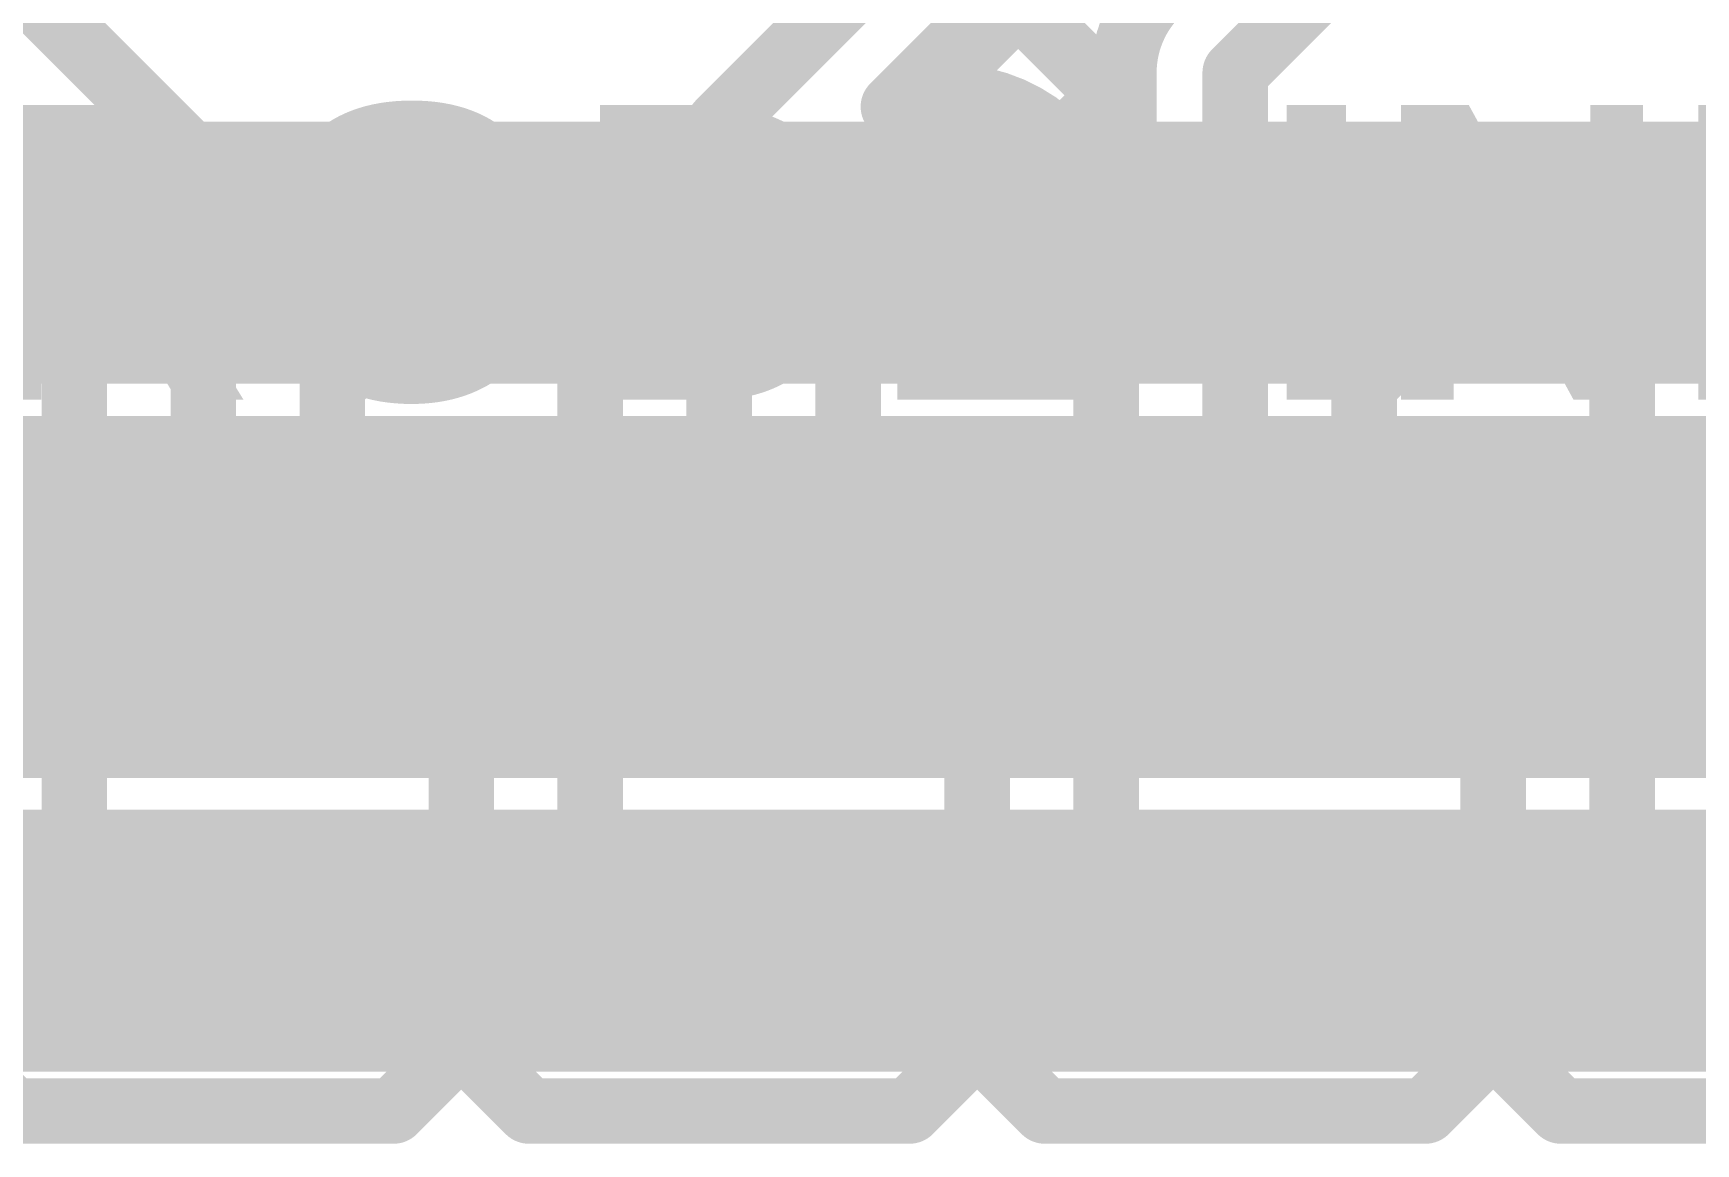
# Model space of a CAD drawing. Header units: inches. Extents: x -0.14 to 1.19, y -0.12 to 0.99.
# Drawn here: x 0.461 to 0.7148, y 0.111 to 0.2805 of the extents above; entities that cross this region are included whole.
import ezdxf

# ---------------------------------------------------------------- set-up
doc = ezdxf.new("R2010")
doc.units = ezdxf.units.IN
doc.header["$MEASUREMENT"] = 0
for name, color, linetype in [('Bottom Layer', 5, 'Continuous'), ('Top Layer', 1, 'Continuous'), ('Top Overlay', 2, 'Continuous'), ('Top Paste', 8, 'Continuous'), ('Top Solder', 216, 'Continuous'), ('Via Holes', 16, 'Continuous')]:
    doc.layers.add(name, color=color, linetype=linetype)
doc.styles.add('Arial_Bold', font='', dxfattribs={"height": 0.2})
doc.styles.get('Arial_Bold').set_extended_font_data('Arial', bold=True)

# ---------------------------------------------------------------- blocks, each defined once
blk = doc.blocks.new('AFC07_S32FCA_00__18')
at = {"layer": 'Top Layer'}
for points in [[(-0.0944881, 0.06633865), (-0.0826771, 0.06633865), (-0.0826771, 0.01909455), (-0.0944881, 0.01909455)], [(-0.074803, 0.06633865), (-0.062992, 0.06633865), (-0.062992, 0.01909455), (-0.074803, 0.01909455)], [(-0.055118, 0.06633865), (-0.043307, 0.06633865), (-0.043307, 0.01909455), (-0.055118, 0.01909455)], [(-0.0354329, 0.06633865), (-0.0236219, 0.06633865), (-0.0236219, 0.01909455), (-0.0354329, 0.01909455)], [(-0.0157479, 0.06633865), (-0.0039369, 0.06633865), (-0.0039369, 0.01909455), (-0.0157479, 0.01909455)], [(0.0039371, 0.06633865), (0.0157481, 0.06633865), (0.0157481, 0.01909455), (0.0039371, 0.01909455)], [(0.0236222, 0.06633865), (0.0354332, 0.06633865), (0.0354332, 0.01909455), (0.0236222, 0.01909455)], [(0.0433072, 0.06633865), (0.0551182, 0.06633865), (0.0551182, 0.01909455), (0.0433072, 0.01909455)], [(0.0629923, 0.06633865), (0.0748033, 0.06633865), (0.0748033, 0.01909455), (0.0629923, 0.01909455)], [(0.0826773, 0.06633865), (0.0944883, 0.06633865), (0.0944883, 0.01909455), (0.0826773, 0.01909455)], [(0.1023623, 0.06633865), (0.1141733, 0.06633865), (0.1141733, 0.01909455), (0.1023623, 0.01909455)], [(0.1220473, 0.06633865), (0.1338583, 0.06633865), (0.1338583, 0.01909455), (0.1220473, 0.01909455)], [(0.1417324, 0.06633865), (0.1535434, 0.06633865), (0.1535434, 0.01909455), (0.1417324, 0.01909455)]]:
    blk.add_hatch(color=1, dxfattribs=at).paths.add_polyline_path(points)
at = {"layer": 'Top Paste'}
for points in [[(-0.0944881, 0.06633865), (-0.0826771, 0.06633865), (-0.0826771, 0.01909455), (-0.0944881, 0.01909455)], [(-0.074803, 0.06633865), (-0.062992, 0.06633865), (-0.062992, 0.01909455), (-0.074803, 0.01909455)], [(-0.055118, 0.06633865), (-0.043307, 0.06633865), (-0.043307, 0.01909455), (-0.055118, 0.01909455)], [(-0.0354329, 0.06633865), (-0.0236219, 0.06633865), (-0.0236219, 0.01909455), (-0.0354329, 0.01909455)], [(-0.0157479, 0.06633865), (-0.0039369, 0.06633865), (-0.0039369, 0.01909455), (-0.0157479, 0.01909455)], [(0.0039371, 0.06633865), (0.0157481, 0.06633865), (0.0157481, 0.01909455), (0.0039371, 0.01909455)], [(0.0236222, 0.06633865), (0.0354332, 0.06633865), (0.0354332, 0.01909455), (0.0236222, 0.01909455)], [(0.0433072, 0.06633865), (0.0551182, 0.06633865), (0.0551182, 0.01909455), (0.0433072, 0.01909455)], [(0.0629923, 0.06633865), (0.0748033, 0.06633865), (0.0748033, 0.01909455), (0.0629923, 0.01909455)], [(0.0826773, 0.06633865), (0.0944883, 0.06633865), (0.0944883, 0.01909455), (0.0826773, 0.01909455)], [(0.1023623, 0.06633865), (0.1141733, 0.06633865), (0.1141733, 0.01909455), (0.1023623, 0.01909455)], [(0.1220473, 0.06633865), (0.1338583, 0.06633865), (0.1338583, 0.01909455), (0.1220473, 0.01909455)], [(0.1417324, 0.06633865), (0.1535434, 0.06633865), (0.1535434, 0.01909455), (0.1417324, 0.01909455)]]:
    blk.add_hatch(color=8, dxfattribs=at).paths.add_polyline_path(points)
at = {"layer": 'Top Solder'}
for points in [[(-0.0984881, 0.07033865), (-0.0786771, 0.07033865), (-0.0786771, 0.01509455), (-0.0984881, 0.01509455)], [(-0.078803, 0.07033865), (-0.058992, 0.07033865), (-0.058992, 0.01509455), (-0.078803, 0.01509455)], [(-0.059118, 0.07033865), (-0.039307, 0.07033865), (-0.039307, 0.01509455), (-0.059118, 0.01509455)], [(-0.0394329, 0.07033865), (-0.0196219, 0.07033865), (-0.0196219, 0.01509455), (-0.0394329, 0.01509455)], [(-0.0197479, 0.07033865), (6.31e-05, 0.07033865), (6.31e-05, 0.01509455), (-0.0197479, 0.01509455)], [(-6.29e-05, 0.07033865), (0.0197481, 0.07033865), (0.0197481, 0.01509455), (-6.29e-05, 0.01509455)], [(0.0196222, 0.07033865), (0.0394332, 0.07033865), (0.0394332, 0.01509455), (0.0196222, 0.01509455)], [(0.0393072, 0.07033865), (0.0591182, 0.07033865), (0.0591182, 0.01509455), (0.0393072, 0.01509455)], [(0.0589923, 0.07033865), (0.0788033, 0.07033865), (0.0788033, 0.01509455), (0.0589923, 0.01509455)], [(0.0786773, 0.07033865), (0.0984883, 0.07033865), (0.0984883, 0.01509455), (0.0786773, 0.01509455)], [(0.0983623, 0.07033865), (0.1181733, 0.07033865), (0.1181733, 0.01509455), (0.0983623, 0.01509455)], [(0.1180473, 0.07033865), (0.1378583, 0.07033865), (0.1378583, 0.01509455), (0.1180473, 0.01509455)], [(0.1377324, 0.07033865), (0.1575434, 0.07033865), (0.1575434, 0.01509455), (0.1377324, 0.01509455)], [(0.1574175, 0.07033865), (0.1772285, 0.07033865), (0.1772285, 0.01509455), (0.1574175, 0.01509455)]]:
    blk.add_hatch(color=216, dxfattribs=at).paths.add_polyline_path(points)

msp = doc.modelspace()

# ---------------------------------------------------------------- hatches: boundary and pattern name
at = {"layer": 'Bottom Layer'}
h = msp.add_hatch(color=5, dxfattribs=at)
edge = h.paths.add_edge_path()
edge.add_arc((0.527, 0.247), 0.011811, 0, 360)
h = msp.add_hatch(color=5, dxfattribs=at)
edge = h.paths.add_edge_path()
edge.add_arc((0.6007402, 0.247), 0.011811, 0, 360)
h = msp.add_hatch(color=5, dxfattribs=at)
edge = h.paths.add_edge_path()
edge.add_arc((0.6844803, 0.247), 0.011811, 0, 360)
h = msp.add_hatch(color=5, dxfattribs=at)
edge = h.paths.add_edge_path()
edge.add_arc((0.4990394, 0.142), 0.011811, 0, 360)
h = msp.add_hatch(color=5, dxfattribs=at)
edge = h.paths.add_edge_path()
edge.add_arc((0.5777796, 0.142), 0.011811, 0, 360)
h = msp.add_hatch(color=5, dxfattribs=at)
edge = h.paths.add_edge_path()
edge.add_arc((0.6565198, 0.142), 0.011811, 0, 360)
at = {"layer": 'Top Layer'}
h = msp.add_hatch(color=1, dxfattribs=at)
edge = h.paths.add_edge_path()
edge.add_arc((0.527, 0.247), 0.011811, 0, 360)
h = msp.add_hatch(color=1, dxfattribs=at)
edge = h.paths.add_edge_path()
edge.add_arc((0.6007402, 0.247), 0.011811, 0, 360)
h = msp.add_hatch(color=1, dxfattribs=at)
edge = h.paths.add_edge_path()
edge.add_arc((0.6844803, 0.247), 0.011811, 0, 360)
h = msp.add_hatch(color=1, dxfattribs=at)
edge = h.paths.add_edge_path()
edge.add_arc((0.4990394, 0.142), 0.011811, 0, 360)
h = msp.add_hatch(color=1, dxfattribs=at)
edge = h.paths.add_edge_path()
edge.add_arc((0.5777796, 0.142), 0.011811, 0, 360)
h = msp.add_hatch(color=1, dxfattribs=at)
edge = h.paths.add_edge_path()
edge.add_arc((0.6565198, 0.142), 0.011811, 0, 360)
at = {"layer": 'Via Holes'}
h = msp.add_hatch(color=7, dxfattribs=at)
edge = h.paths.add_edge_path()
edge.add_arc((0.527, 0.247), 0.0059055, 0, 360)
h = msp.add_hatch(color=7, dxfattribs=at)
edge = h.paths.add_edge_path()
edge.add_arc((0.6007402, 0.247), 0.0059055, 0, 360)
h = msp.add_hatch(color=7, dxfattribs=at)
edge = h.paths.add_edge_path()
edge.add_arc((0.6844803, 0.247), 0.0059055, 0, 360)
h = msp.add_hatch(color=7, dxfattribs=at)
edge = h.paths.add_edge_path()
edge.add_arc((0.4990394, 0.142), 0.0059055, 0, 360)
h = msp.add_hatch(color=7, dxfattribs=at)
edge = h.paths.add_edge_path()
edge.add_arc((0.5777796, 0.142), 0.0059055, 0, 360)
h = msp.add_hatch(color=7, dxfattribs=at)
edge = h.paths.add_edge_path()
edge.add_arc((0.6565198, 0.142), 0.0059055, 0, 360)

# ---------------------------------------------------------------- linework, layer by layer
at = {"layer": 'Bottom Layer'}
for points in [[(0.4286185, 0.247, 0.04, 0.04, 0), (0.527, 0.247, 0.04, 0.04, 0)], [(0.527, 0.247, 0.04, 0.04, 0), (0.6007402, 0.247, 0.04, 0.04, 0)], [(0.6007402, 0.247, 0.04, 0.04, 0), (0.6844803, 0.247, 0.04, 0.04, 0)], [(0.6844803, 0.247, 0.04, 0.04, 0), (0.7632205, 0.247, 0.04, 0.04, 0)], [(0.4202993, 0.142, 0.04, 0.04, 0), (0.4990394, 0.142, 0.04, 0.04, 0)], [(0.4990394, 0.142, 0.04, 0.04, 0), (0.5777796, 0.142, 0.04, 0.04, 0)], [(0.5777796, 0.142, 0.04, 0.04, 0), (0.6565198, 0.142, 0.04, 0.04, 0)], [(0.6565198, 0.142, 0.04, 0.04, 0), (0.7352599, 0.142, 0.04, 0.04, 0)]]:
    msp.add_lwpolyline(points, format="xyseb", dxfattribs=at)
for points in [[(0.517, 0.247, 0.02, 0.02, 1), (0.537, 0.247, 0.02, 0.02, 1)], [(0.517, 0.247, 0.02, 0.02, 1), (0.537, 0.247, 0.02, 0.02, 1)], [(0.5907402, 0.247, 0.02, 0.02, 1), (0.6107402, 0.247, 0.02, 0.02, 1)], [(0.5907402, 0.247, 0.02, 0.02, 1), (0.6107402, 0.247, 0.02, 0.02, 1)], [(0.6744803, 0.247, 0.02, 0.02, 1), (0.6944803, 0.247, 0.02, 0.02, 1)], [(0.6744803, 0.247, 0.02, 0.02, 1), (0.6944803, 0.247, 0.02, 0.02, 1)], [(0.4890394, 0.142, 0.02, 0.02, 1), (0.5090394, 0.142, 0.02, 0.02, 1)], [(0.4890394, 0.142, 0.02, 0.02, 1), (0.5090394, 0.142, 0.02, 0.02, 1)], [(0.5677796, 0.142, 0.02, 0.02, 1), (0.5877796, 0.142, 0.02, 0.02, 1)], [(0.5677796, 0.142, 0.02, 0.02, 1), (0.5877796, 0.142, 0.02, 0.02, 1)], [(0.6465198, 0.142, 0.02, 0.02, 1), (0.6665198, 0.142, 0.02, 0.02, 1)], [(0.6465198, 0.142, 0.02, 0.02, 1), (0.6665198, 0.142, 0.02, 0.02, 1)]]:
    msp.add_lwpolyline(points, format="xyseb", close=True, dxfattribs=at)
at = {"layer": 'Top Layer'}
for points in [[(0.5966875, 0.2704636, 0.01, 0.01, 0), (0.6362239, 0.31, 0.01, 0.01, 0)], [(0.44, 0.307, 0.01, 0.01, 0), (0.4869922, 0.2600078, 0.01, 0.01, 0)], [(0.6444725, 0.2744725, 0.01, 0.01, 0), (0.67, 0.3, 0.01, 0.01, 0)], [(0.5657323, 0.2667323, 0.01, 0.01, 0), (0.59, 0.291, 0.01, 0.01, 0)], [(0.607, 0.291, 0.01, 0.01, -0.1993267855441598), (0.6020016, 0.27896, 0.01, 0.01, 0)], [(0.607, 0.291, 0.01, 0.01, -0.198912367379658), (0.6020208, 0.2789792, 0.01, 0.01, 0)], [(0.6069374, 0.2895424, 0.01, 0.01, 0), (0.6274725, 0.2690073, 0.01, 0.01, 0)], [(0.6274725, 0.2744725, 0.01, 0.01, -0.1993267855441598), (0.6324709, 0.2865125, 0.01, 0.01, 0)], [(0.6274725, 0.2744725, 0.01, 0.01, -0.198912367379658), (0.6324517, 0.2864933, 0.01, 0.01, 0)], [(0.5923105, 0.2692689, 0.01, 0.01, 0), (0.6020016, 0.27896, 0.01, 0.01, 0)], [(0.6274725, 0.2330552, 0.01, 0.01, 0), (0.6274725, 0.2744725, 0.01, 0.01, 0)], [(0.6444725, 0.1944331, 0.01, 0.01, 0), (0.6444725, 0.2744725, 0.01, 0.01, 0)], [(0.6179567, 0.2634485, 0.01, 0.01, 0), (0.6274725, 0.2729643, 0.01, 0.01, 0)], [(0.5923105, 0.2692689, 0.01, 0.01, -0.524642938601179), (0.6245512, 0.247, 0.01, 0.01, 0)], [(0.5657323, 0.1944331, 0.01, 0.01, 0), (0.5657323, 0.2667323, 0.01, 0.01, 0)], [(0.4869922, 0.1944331, 0.01, 0.01, 0), (0.4869922, 0.2600078, 0.01, 0.01, 0)], [(0.5066772, 0.2266772, 0.01, 0.01, 0), (0.527, 0.247, 0.01, 0.01, 0)], [(0.5854174, 0.2316772, 0.01, 0.01, 0), (0.6007402, 0.247, 0.01, 0.01, 0)], [(0.6245512, 0.247, 0.01, 0.01, -0.1577072869534032), (0.6200406, 0.2330552, 0.01, 0.01, 0)], [(0.6641575, 0.2266772, 0.01, 0.01, 0), (0.6844803, 0.247, 0.01, 0.01, 0)], [(0.6237794, 0.2409869, 0.01, 0.01, 0), (0.6274725, 0.24468, 0.01, 0.01, 0)], [(0.6243423, 0.2438532, 0.01, 0.01, 0), (0.6274725, 0.240723, 0.01, 0.01, 0)], [(0.4699922, 0.2365894, 0.01, 0.01, -0.04342790921358563), (0.4678582, 0.2330552, 0.01, 0.01, 0)], [(0.4699922, 0.2330552, 0.01, 0.01, 0), (0.4699922, 0.2365894, 0.01, 0.01, 0)], [(0.5487323, 0.2372701, 0.01, 0.01, -0.05122551768343431), (0.5463004, 0.2330552, 0.01, 0.01, 0)], [(0.5487323, 0.2330552, 0.01, 0.01, 0), (0.5487323, 0.2372701, 0.01, 0.01, 0)], [(0.7062127, 0.2372703, 0.01, 0.01, -0.05122809385637399), (0.7037807, 0.2330552, 0.01, 0.01, 0)], [(0.7062127, 0.2330552, 0.01, 0.01, 0), (0.7062127, 0.2372703, 0.01, 0.01, 0)], [(0.5854174, 0.1944331, 0.01, 0.01, 0), (0.5854174, 0.2316772, 0.01, 0.01, 0)], [(0.6200406, 0.2330552, 0.01, 0.01, 0), (0.6274725, 0.2330552, 0.01, 0.01, 0)], [(0.4673071, 0.1944331, 0.01, 0.01, 0), (0.4673071, 0.2280551, 0.01, 0.01, 0)], [(0.5066772, 0.1944331, 0.01, 0.01, 0), (0.5066772, 0.2266772, 0.01, 0.01, 0)], [(0.5460473, 0.1944331, 0.01, 0.01, 0), (0.5460473, 0.2280551, 0.01, 0.01, 0)], [(0.6247875, 0.1944331, 0.01, 0.01, 0), (0.6247875, 0.2280551, 0.01, 0.01, 0)], [(0.6641575, 0.1944331, 0.01, 0.01, 0), (0.6641575, 0.2266772, 0.01, 0.01, 0)], [(0.7035276, 0.1944331, 0.01, 0.01, 0), (0.7035276, 0.2280551, 0.01, 0.01, 0)], [(0.4673071, 0.1507323, 0.01, 0.01, 0), (0.4673071, 0.1944331, 0.01, 0.01, 0)], [(0.5263623, 0.1263229, 0.01, 0.01, 0), (0.5263623, 0.1944331, 0.01, 0.01, 0)], [(0.5460473, 0.1507323, 0.01, 0.01, 0), (0.5460473, 0.1944331, 0.01, 0.01, 0)], [(0.6051024, 0.1263229, 0.01, 0.01, 0), (0.6051024, 0.1944331, 0.01, 0.01, 0)], [(0.6247875, 0.1507323, 0.01, 0.01, 0), (0.6247875, 0.1944331, 0.01, 0.01, 0)], [(0.6838425, 0.1263229, 0.01, 0.01, 0), (0.6838425, 0.1944331, 0.01, 0.01, 0)], [(0.7035276, 0.1507323, 0.01, 0.01, 0), (0.7035276, 0.1944331, 0.01, 0.01, 0)], [(0.4673071, 0.1507323, 0.01, 0.01, 0), (0.4760394, 0.142, 0.01, 0.01, 0)], [(0.5460473, 0.1507323, 0.01, 0.01, 0), (0.5547796, 0.142, 0.01, 0.01, 0)], [(0.6247875, 0.1507323, 0.01, 0.01, 0), (0.6335198, 0.142, 0.01, 0.01, 0)], [(0.7035276, 0.1507323, 0.01, 0.01, 0), (0.7122599, 0.142, 0.01, 0.01, 0)], [(0.4760394, 0.142, 0.01, 0.01, 0), (0.4990394, 0.142, 0.01, 0.01, 0)], [(0.5547796, 0.142, 0.01, 0.01, 0), (0.5777796, 0.142, 0.01, 0.01, 0)], [(0.6335198, 0.142, 0.01, 0.01, 0), (0.6565198, 0.142, 0.01, 0.01, 0)], [(0.7122599, 0.142, 0.01, 0.01, 0), (0.7352599, 0.142, 0.01, 0.01, 0)], [(0.4476221, 0.1263229, 0.01, 0.01, 0), (0.457945, 0.116, 0.01, 0.01, 0)], [(0.5160394, 0.116, 0.01, 0.01, 0), (0.5263623, 0.1263229, 0.01, 0.01, 0)], [(0.5263623, 0.1263229, 0.01, 0.01, 0), (0.5366852, 0.116, 0.01, 0.01, 0)], [(0.5947796, 0.116, 0.01, 0.01, 0), (0.6051025, 0.1263229, 0.01, 0.01, 0)], [(0.6051024, 0.1263229, 0.01, 0.01, 0), (0.6051025, 0.1263229, 0.01, 0.01, 0)], [(0.6051025, 0.1263229, 0.01, 0.01, 0), (0.6154253, 0.116, 0.01, 0.01, 0)], [(0.6735197, 0.116, 0.01, 0.01, 0), (0.6838426, 0.1263229, 0.01, 0.01, 0)], [(0.6838425, 0.1263229, 0.01, 0.01, 0), (0.6838426, 0.1263229, 0.01, 0.01, 0)], [(0.6838426, 0.1263229, 0.01, 0.01, 0), (0.6941654, 0.116, 0.01, 0.01, 0)], [(0.4590394, 0.116, 0.01, 0.01, 0), (0.5160394, 0.116, 0.01, 0.01, 0)], [(0.5377796, 0.116, 0.01, 0.01, 0), (0.5947796, 0.116, 0.01, 0.01, 0)], [(0.6165197, 0.116, 0.01, 0.01, 0), (0.6735197, 0.116, 0.01, 0.01, 0)], [(0.6952598, 0.116, 0.01, 0.01, 0), (0.7522598, 0.116, 0.01, 0.01, 0)]]:
    msp.add_lwpolyline(points, format="xyseb", dxfattribs=at)
for points in [[(0.5995016, 0.27896, 0.005, 0.005, 1), (0.6045016, 0.27896, 0.005, 0.005, 1)], [(0.5995016, 0.27896, 0.005, 0.005, 1), (0.6045016, 0.27896, 0.005, 0.005, 1)], [(0.5995208, 0.2789792, 0.005, 0.005, 1), (0.6045208, 0.2789792, 0.005, 0.005, 1)], [(0.6249725, 0.2744725, 0.005, 0.005, 1), (0.6299725, 0.2744725, 0.005, 0.005, 1)], [(0.6249725, 0.2744725, 0.005, 0.005, 1), (0.6299725, 0.2744725, 0.005, 0.005, 1)], [(0.6249725, 0.2744725, 0.005, 0.005, 1), (0.6299725, 0.2744725, 0.005, 0.005, 1)], [(0.6419725, 0.2744725, 0.005, 0.005, 1), (0.6469725, 0.2744725, 0.005, 0.005, 1)], [(0.6419725, 0.2744725, 0.005, 0.005, 1), (0.6469725, 0.2744725, 0.005, 0.005, 1)], [(0.6249725, 0.2729643, 0.005, 0.005, 1), (0.6299725, 0.2729643, 0.005, 0.005, 1)], [(0.5898105, 0.2692689, 0.005, 0.005, 1), (0.5948105, 0.2692689, 0.005, 0.005, 1)], [(0.5898105, 0.2692689, 0.005, 0.005, 1), (0.5948105, 0.2692689, 0.005, 0.005, 1)], [(0.5941875, 0.2704636, 0.005, 0.005, 1), (0.5991875, 0.2704636, 0.005, 0.005, 1)], [(0.5632323, 0.2667323, 0.005, 0.005, 1), (0.5682323, 0.2667323, 0.005, 0.005, 1)], [(0.5632323, 0.2667323, 0.005, 0.005, 1), (0.5682323, 0.2667323, 0.005, 0.005, 1)], [(0.6249725, 0.2690073, 0.005, 0.005, 1), (0.6299725, 0.2690073, 0.005, 0.005, 1)], [(0.6154567, 0.2634485, 0.005, 0.005, 1), (0.6204567, 0.2634485, 0.005, 0.005, 1)], [(0.4844922, 0.2600078, 0.005, 0.005, 1), (0.4894922, 0.2600078, 0.005, 0.005, 1)], [(0.4844922, 0.2600078, 0.005, 0.005, 1), (0.4894922, 0.2600078, 0.005, 0.005, 1)], [(0.5245, 0.247, 0.005, 0.005, 1), (0.5295, 0.247, 0.005, 0.005, 1)], [(0.5982402, 0.247, 0.005, 0.005, 1), (0.6032402, 0.247, 0.005, 0.005, 1)], [(0.6220512, 0.247, 0.005, 0.005, 1), (0.6270512, 0.247, 0.005, 0.005, 1)], [(0.6220512, 0.247, 0.005, 0.005, 1), (0.6270512, 0.247, 0.005, 0.005, 1)], [(0.6819803, 0.247, 0.005, 0.005, 1), (0.6869803, 0.247, 0.005, 0.005, 1)], [(0.6218423, 0.2438532, 0.005, 0.005, 1), (0.6268423, 0.2438532, 0.005, 0.005, 1)], [(0.6249725, 0.24468, 0.005, 0.005, 1), (0.6299725, 0.24468, 0.005, 0.005, 1)], [(0.6212794, 0.2409869, 0.005, 0.005, 1), (0.6262794, 0.2409869, 0.005, 0.005, 1)], [(0.6249725, 0.240723, 0.005, 0.005, 1), (0.6299725, 0.240723, 0.005, 0.005, 1)], [(0.4674922, 0.2365894, 0.005, 0.005, 1), (0.4724922, 0.2365894, 0.005, 0.005, 1)], [(0.4674922, 0.2365894, 0.005, 0.005, 1), (0.4724922, 0.2365894, 0.005, 0.005, 1)], [(0.5462323, 0.2372701, 0.005, 0.005, 1), (0.5512323, 0.2372701, 0.005, 0.005, 1)], [(0.5462323, 0.2372701, 0.005, 0.005, 1), (0.5512323, 0.2372701, 0.005, 0.005, 1)], [(0.7037127, 0.2372703, 0.005, 0.005, 1), (0.7087127, 0.2372703, 0.005, 0.005, 1)], [(0.7037127, 0.2372703, 0.005, 0.005, 1), (0.7087127, 0.2372703, 0.005, 0.005, 1)], [(0.4653582, 0.2330552, 0.005, 0.005, 1), (0.4703582, 0.2330552, 0.005, 0.005, 1)], [(0.4674922, 0.2330552, 0.005, 0.005, 1), (0.4724922, 0.2330552, 0.005, 0.005, 1)], [(0.5438004, 0.2330552, 0.005, 0.005, 1), (0.5488004, 0.2330552, 0.005, 0.005, 1)], [(0.5462323, 0.2330552, 0.005, 0.005, 1), (0.5512323, 0.2330552, 0.005, 0.005, 1)], [(0.5829174, 0.2316772, 0.005, 0.005, 1), (0.5879174, 0.2316772, 0.005, 0.005, 1)], [(0.5829174, 0.2316772, 0.005, 0.005, 1), (0.5879174, 0.2316772, 0.005, 0.005, 1)], [(0.6175406, 0.2330552, 0.005, 0.005, 1), (0.6225406, 0.2330552, 0.005, 0.005, 1)], [(0.6175406, 0.2330552, 0.005, 0.005, 1), (0.6225406, 0.2330552, 0.005, 0.005, 1)], [(0.6249725, 0.2330552, 0.005, 0.005, 1), (0.6299725, 0.2330552, 0.005, 0.005, 1)], [(0.6249725, 0.2330552, 0.005, 0.005, 1), (0.6299725, 0.2330552, 0.005, 0.005, 1)], [(0.7012807, 0.2330552, 0.005, 0.005, 1), (0.7062807, 0.2330552, 0.005, 0.005, 1)], [(0.7037127, 0.2330552, 0.005, 0.005, 1), (0.7087127, 0.2330552, 0.005, 0.005, 1)], [(0.4648071, 0.2280551, 0.005, 0.005, 1), (0.4698071, 0.2280551, 0.005, 0.005, 1)], [(0.5041772, 0.2266772, 0.005, 0.005, 1), (0.5091772, 0.2266772, 0.005, 0.005, 1)], [(0.5041772, 0.2266772, 0.005, 0.005, 1), (0.5091772, 0.2266772, 0.005, 0.005, 1)], [(0.5435473, 0.2280551, 0.005, 0.005, 1), (0.5485473, 0.2280551, 0.005, 0.005, 1)], [(0.6222875, 0.2280551, 0.005, 0.005, 1), (0.6272875, 0.2280551, 0.005, 0.005, 1)], [(0.6616575, 0.2266772, 0.005, 0.005, 1), (0.6666575, 0.2266772, 0.005, 0.005, 1)], [(0.6616575, 0.2266772, 0.005, 0.005, 1), (0.6666575, 0.2266772, 0.005, 0.005, 1)], [(0.7010276, 0.2280551, 0.005, 0.005, 1), (0.7060276, 0.2280551, 0.005, 0.005, 1)], [(0.4648071, 0.1944331, 0.005, 0.005, 1), (0.4698071, 0.1944331, 0.005, 0.005, 1)], [(0.4648071, 0.1944331, 0.005, 0.005, 1), (0.4698071, 0.1944331, 0.005, 0.005, 1)], [(0.4844922, 0.1944331, 0.005, 0.005, 1), (0.4894922, 0.1944331, 0.005, 0.005, 1)], [(0.5041772, 0.1944331, 0.005, 0.005, 1), (0.5091772, 0.1944331, 0.005, 0.005, 1)], [(0.5238623, 0.1944331, 0.005, 0.005, 1), (0.5288623, 0.1944331, 0.005, 0.005, 1)], [(0.5435473, 0.1944331, 0.005, 0.005, 1), (0.5485473, 0.1944331, 0.005, 0.005, 1)], [(0.5435473, 0.1944331, 0.005, 0.005, 1), (0.5485473, 0.1944331, 0.005, 0.005, 1)], [(0.5632323, 0.1944331, 0.005, 0.005, 1), (0.5682323, 0.1944331, 0.005, 0.005, 1)], [(0.5829174, 0.1944331, 0.005, 0.005, 1), (0.5879174, 0.1944331, 0.005, 0.005, 1)], [(0.6026024, 0.1944331, 0.005, 0.005, 1), (0.6076024, 0.1944331, 0.005, 0.005, 1)], [(0.6222875, 0.1944331, 0.005, 0.005, 1), (0.6272875, 0.1944331, 0.005, 0.005, 1)], [(0.6222875, 0.1944331, 0.005, 0.005, 1), (0.6272875, 0.1944331, 0.005, 0.005, 1)], [(0.6419725, 0.1944331, 0.005, 0.005, 1), (0.6469725, 0.1944331, 0.005, 0.005, 1)], [(0.6616575, 0.1944331, 0.005, 0.005, 1), (0.6666575, 0.1944331, 0.005, 0.005, 1)], [(0.6813425, 0.1944331, 0.005, 0.005, 1), (0.6863425, 0.1944331, 0.005, 0.005, 1)], [(0.7010276, 0.1944331, 0.005, 0.005, 1), (0.7060276, 0.1944331, 0.005, 0.005, 1)], [(0.7010276, 0.1944331, 0.005, 0.005, 1), (0.7060276, 0.1944331, 0.005, 0.005, 1)], [(0.4648071, 0.1507323, 0.005, 0.005, 1), (0.4698071, 0.1507323, 0.005, 0.005, 1)], [(0.4648071, 0.1507323, 0.005, 0.005, 1), (0.4698071, 0.1507323, 0.005, 0.005, 1)], [(0.5435473, 0.1507323, 0.005, 0.005, 1), (0.5485473, 0.1507323, 0.005, 0.005, 1)], [(0.5435473, 0.1507323, 0.005, 0.005, 1), (0.5485473, 0.1507323, 0.005, 0.005, 1)], [(0.6222875, 0.1507323, 0.005, 0.005, 1), (0.6272875, 0.1507323, 0.005, 0.005, 1)], [(0.6222875, 0.1507323, 0.005, 0.005, 1), (0.6272875, 0.1507323, 0.005, 0.005, 1)], [(0.7010276, 0.1507323, 0.005, 0.005, 1), (0.7060276, 0.1507323, 0.005, 0.005, 1)], [(0.7010276, 0.1507323, 0.005, 0.005, 1), (0.7060276, 0.1507323, 0.005, 0.005, 1)], [(0.4735394, 0.142, 0.005, 0.005, 1), (0.4785394, 0.142, 0.005, 0.005, 1)], [(0.4735394, 0.142, 0.005, 0.005, 1), (0.4785394, 0.142, 0.005, 0.005, 1)], [(0.4965394, 0.142, 0.005, 0.005, 1), (0.5015394, 0.142, 0.005, 0.005, 1)], [(0.5522796, 0.142, 0.005, 0.005, 1), (0.5572796, 0.142, 0.005, 0.005, 1)], [(0.5522796, 0.142, 0.005, 0.005, 1), (0.5572796, 0.142, 0.005, 0.005, 1)], [(0.5752796, 0.142, 0.005, 0.005, 1), (0.5802796, 0.142, 0.005, 0.005, 1)], [(0.6310198, 0.142, 0.005, 0.005, 1), (0.6360198, 0.142, 0.005, 0.005, 1)], [(0.6310198, 0.142, 0.005, 0.005, 1), (0.6360198, 0.142, 0.005, 0.005, 1)], [(0.6540198, 0.142, 0.005, 0.005, 1), (0.6590198, 0.142, 0.005, 0.005, 1)], [(0.7097599, 0.142, 0.005, 0.005, 1), (0.7147599, 0.142, 0.005, 0.005, 1)], [(0.7097599, 0.142, 0.005, 0.005, 1), (0.7147599, 0.142, 0.005, 0.005, 1)], [(0.5238623, 0.1263229, 0.005, 0.005, 1), (0.5288623, 0.1263229, 0.005, 0.005, 1)], [(0.5238623, 0.1263229, 0.005, 0.005, 1), (0.5288623, 0.1263229, 0.005, 0.005, 1)], [(0.5238623, 0.1263229, 0.005, 0.005, 1), (0.5288623, 0.1263229, 0.005, 0.005, 1)], [(0.6026024, 0.1263229, 0.005, 0.005, 1), (0.6076024, 0.1263229, 0.005, 0.005, 1)], [(0.6026024, 0.1263229, 0.005, 0.005, 1), (0.6076024, 0.1263229, 0.005, 0.005, 1)], [(0.6026025, 0.1263229, 0.005, 0.005, 1), (0.6076025, 0.1263229, 0.005, 0.005, 1)], [(0.6026025, 0.1263229, 0.005, 0.005, 1), (0.6076025, 0.1263229, 0.005, 0.005, 1)], [(0.6026025, 0.1263229, 0.005, 0.005, 1), (0.6076025, 0.1263229, 0.005, 0.005, 1)], [(0.6813425, 0.1263229, 0.005, 0.005, 1), (0.6863425, 0.1263229, 0.005, 0.005, 1)], [(0.6813425, 0.1263229, 0.005, 0.005, 1), (0.6863425, 0.1263229, 0.005, 0.005, 1)], [(0.6813426, 0.1263229, 0.005, 0.005, 1), (0.6863426, 0.1263229, 0.005, 0.005, 1)], [(0.6813426, 0.1263229, 0.005, 0.005, 1), (0.6863426, 0.1263229, 0.005, 0.005, 1)], [(0.6813426, 0.1263229, 0.005, 0.005, 1), (0.6863426, 0.1263229, 0.005, 0.005, 1)], [(0.455445, 0.116, 0.005, 0.005, 1), (0.460445, 0.116, 0.005, 0.005, 1)], [(0.4565394, 0.116, 0.005, 0.005, 1), (0.4615394, 0.116, 0.005, 0.005, 1)], [(0.5135394, 0.116, 0.005, 0.005, 1), (0.5185394, 0.116, 0.005, 0.005, 1)], [(0.5135394, 0.116, 0.005, 0.005, 1), (0.5185394, 0.116, 0.005, 0.005, 1)], [(0.5341852, 0.116, 0.005, 0.005, 1), (0.5391852, 0.116, 0.005, 0.005, 1)], [(0.5352796, 0.116, 0.005, 0.005, 1), (0.5402796, 0.116, 0.005, 0.005, 1)], [(0.5922796, 0.116, 0.005, 0.005, 1), (0.5972796, 0.116, 0.005, 0.005, 1)], [(0.5922796, 0.116, 0.005, 0.005, 1), (0.5972796, 0.116, 0.005, 0.005, 1)], [(0.6129253, 0.116, 0.005, 0.005, 1), (0.6179253, 0.116, 0.005, 0.005, 1)], [(0.6140197, 0.116, 0.005, 0.005, 1), (0.6190197, 0.116, 0.005, 0.005, 1)], [(0.6710197, 0.116, 0.005, 0.005, 1), (0.6760197, 0.116, 0.005, 0.005, 1)], [(0.6710197, 0.116, 0.005, 0.005, 1), (0.6760197, 0.116, 0.005, 0.005, 1)], [(0.6916654, 0.116, 0.005, 0.005, 1), (0.6966654, 0.116, 0.005, 0.005, 1)], [(0.6927598, 0.116, 0.005, 0.005, 1), (0.6977598, 0.116, 0.005, 0.005, 1)]]:
    msp.add_lwpolyline(points, format="xyseb", close=True, dxfattribs=at)

# ---------------------------------------------------------------- block references
msp.add_blockref('AFC07_S32FCA_00__18', (0.5558897, 0.1517165))

# ---------------------------------------------------------------- texts
at = {"layer": 'Top Overlay', "style": 'Arial_Bold'}
msp.add_text('ELECTRODE INPUT', height=0.045, dxfattribs=at).set_placement((0.243, 0.2245408))

doc.saveas('drawing.dxf')
